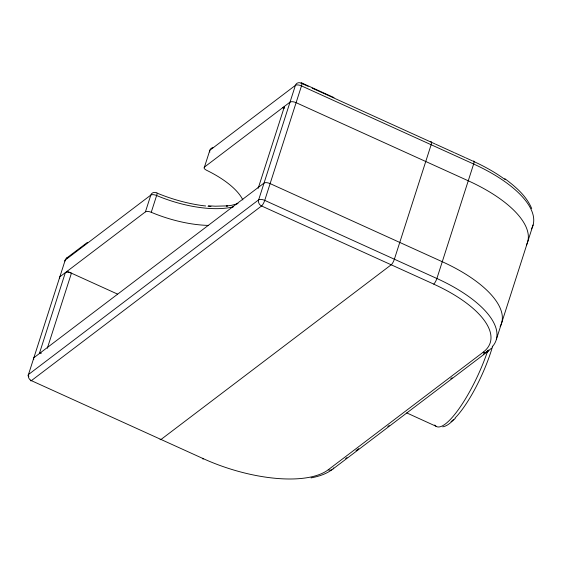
<?xml version="1.0" encoding="UTF-8"?>
<svg xmlns="http://www.w3.org/2000/svg" width="562" height="562" viewBox="0 0 562 562"><rect width="100%" height="100%" fill="white"/><g stroke="black" fill="none" stroke-linecap="round" stroke-linejoin="round"><path stroke-width="0.84" d="M47.327 348.264L71.437 273.174A4.819 1.96 17.8 0 0 65.347 272.633L39.361 353.568A4.819 1.96 17.8 0 1 41.469 353.126M145.425 211.867L150.813 195.091A4.819 4.236 52.8 0 1 156.412 192.829A4.819 0.941 -67.1 0 1 156.629 195.513L151.248 212.288A4.819 1.96 17.8 0 0 145.425 211.867L59.846 276.813A4.819 1.96 17.8 0 0 59.797 278.359M242.868 199.932A72.898 29.653 17.8 0 0 206.598 170.279A4.819 1.96 17.8 0 1 204.442 167.076L209.83 150.307A4.819 4.236 52.8 0 1 212.879 147.666M496.337 339.469L533.092 224.99M455.199 418.5C451.539 421.774 447.816 425.961 442.751 426.86M491.455 348.18L488.041 351.306L333.062 468.919M204.442 167.076L290.027 102.129A4.819 1.96 17.8 0 1 296.111 102.67L468.258 180.788A103.654 42.157 17.8 0 1 526.439 245.004M30.453 380.151A4.819 1.208 -65.6 0 0 31.381 380.643L203.528 458.768A98.807 40.19 17.8 0 0 328.25 469.769L483.243 352.163A4.819 4.236 52.8 0 0 488.835 349.894M345.616 458.585L347 457.531M355.999 450.71L358.767 448.609M387.822 426.551L389.206 425.504M450.787 378.774L452.171 377.727M483.299 354.095L484.683 353.048M486.067 351.995L488.146 350.421M66.478 258.197L87.419 242.391M331.657 469.909C325.595 474.314 318.296 476.513 311.018 477.904M238 203.585L231.783 205.27L226.381 206.008L227.673 205.868L215.253 206.205L208.488 205.79M301.745 82.958L333.997 97.584M209.907 152.014A4.819 1.96 17.8 0 1 209.83 150.307L295.408 85.361A4.819 4.236 52.8 0 1 301.007 83.092L308.166 86.344M312.142 88.15L435.297 144.034M435.957 144.336L453.892 152.478M454.56 152.773L465.181 157.599M465.849 157.901L472.487 160.915M282.686 107.7L284.105 108.34M67.187 271.242L117.563 294.109M406.712 412.901L436.007 426.249M504.767 178.611C515.495 186.696 526.453 195.864 531.715 208.593M284.47 107.855A4.819 1.96 17.8 0 1 284.52 106.309L258.534 187.244A4.819 1.96 17.8 0 0 258.225 188.319M500.117 326.557A103.654 42.157 17.8 0 0 442.273 261.723L270.125 183.605A4.819 1.96 17.8 0 0 264.042 183.064L33.861 357.748A4.819 1.96 17.8 0 0 33.811 359.294M492.214 346.817A103.654 42.157 17.8 0 0 436.885 278.499L264.737 200.381A4.819 1.96 17.8 0 0 258.653 199.84L28.479 374.524A4.819 1.96 17.8 0 0 28.866 376.561M430.647 141.926A4.819 1.208 -65.6 0 1 431.138 144.729L394.376 259.208A4.819 1.208 -65.6 0 1 391.201 264.793L161.02 439.477A4.819 1.208 -65.6 0 1 160.121 439.231M531.49 228.853A103.654 42.157 17.8 0 0 473.64 164.02L301.492 85.895A4.819 1.96 17.8 0 0 295.408 85.361L258.653 199.84A4.819 4.236 52.8 0 0 261.555 205.966L433.702 284.084A4.819 1.208 -65.6 0 0 436.885 278.499L473.64 164.02A4.819 1.208 -65.6 0 0 473.155 161.217A98.687 40.141 17.8 0 1 505.231 179.685M208.523 225.411A72.898 29.653 17.8 0 1 151.248 212.288M203.528 458.768A4.819 1.208 -65.6 0 1 202.601 458.297M301.007 83.092A4.819 1.208 -65.6 0 1 301.492 85.895L264.737 200.381A4.819 1.208 -65.6 0 1 261.555 205.966L31.381 380.643A4.819 4.236 52.8 0 1 28.479 374.524L65.234 260.037A4.819 4.236 52.8 0 1 68.199 257.417M64.925 261.112A4.819 1.96 17.8 0 1 65.234 260.037L150.813 195.091A4.819 1.96 17.8 0 1 156.629 195.513A72.898 29.653 17.8 0 0 233.644 206.753M210.975 206.5A77.718 31.613 17.8 0 1 208.024 206.247M205.636 205.994A77.718 31.613 17.8 0 1 157.803 193.405M487.697 350.92A65.564 16.41 -65.6 0 1 458.704 409.157A65.564 16.41 -65.6 0 1 434.756 424.984M333.723 467.879A4.819 4.236 52.8 0 1 328.257 469.776M433.731 284.14A98.687 40.141 17.8 0 1 483.222 352.149M492.635 346.192A60.724 15.195 -65.6 0 1 455.016 418.072M453.372 419.659A60.724 15.195 -65.6 0 1 451.026 421.626"/></g></svg>
